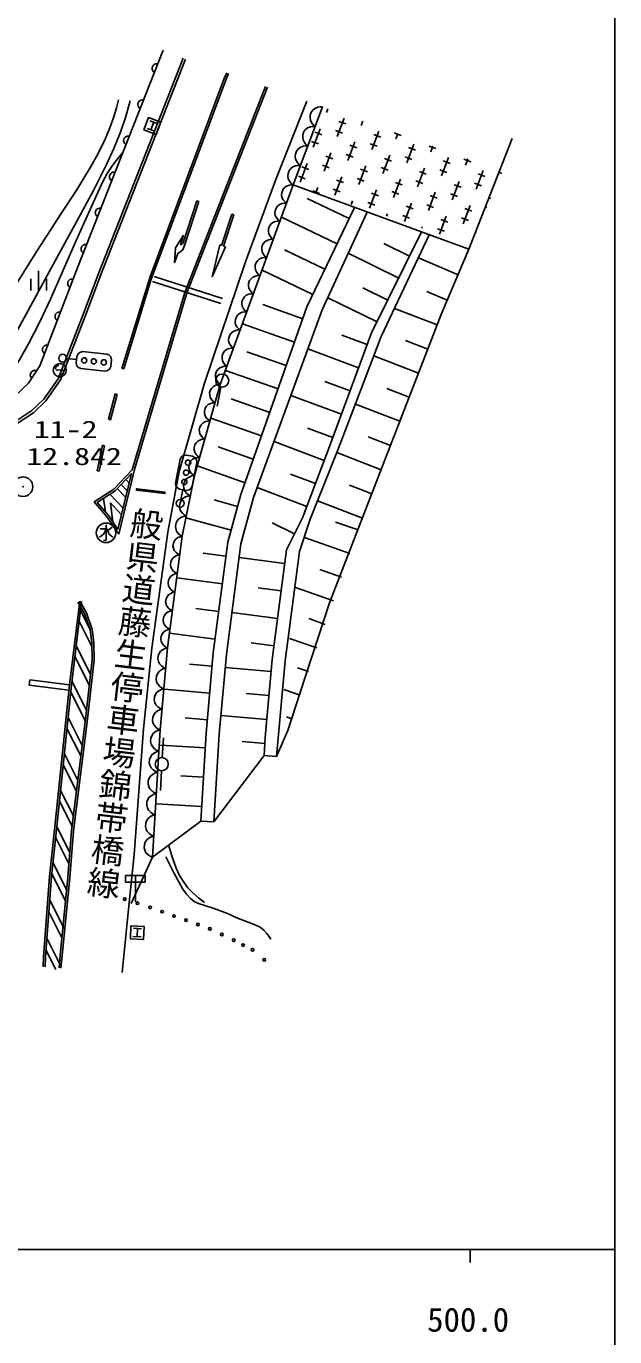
# Model space of a CAD drawing. Units: millimetres, scale not verified. Extents: x 40000 to 680000, y 20000 to 380000.
# Drawn here: x 534220 to 579000, y 198357 to 298115 of the extents above; entities that cross this region are included whole.
import ezdxf
from ezdxf.enums import TextEntityAlignment as Align

# ---------------------------------------------------------------- set-up
doc = ezdxf.new("R2010")
doc.units = ezdxf.units.MM
doc.header["$LTSCALE"] = 1000
doc.layers.add('M-BGD', color=7, linetype='Continuous', lineweight=25)
doc.layers.add('M-TTL-BAND', color=7, linetype='Continuous', lineweight=25)
doc.layers.add('M-BMK-SRVR', color=3, linetype='Continuous')
doc.styles.add('@ＭＳ ゴシック', font='')
doc.styles.add('ＭＳ ゴシック', font='')
doc.styles.get('@ＭＳ ゴシック').set_extended_font_data('@MS Gothic')
doc.styles.get('ＭＳ ゴシック').set_extended_font_data('MS Gothic')

# ---------------------------------------------------------------- blocks, each defined once
blk = doc.blocks.new('BUHIN44')
at = {"color": 7, "linetype": 'Continuous', "lineweight": 25}
blk.add_lwpolyline([(316, 167), (312, 208), (292, 244), (256, 283), (194, 329), (131, 354), (65, 356), (6, 332), (-30, 287), (-51, 255), (-64, 203), (-53, 160), (73, -128), (70, -183), (49, -245), (10, -290), (-33, -318), (-88, -333), (-163, -305), (-256, -237), (-292, -201), (-316, -155), (-326, -101), (-320, -34)], dxfattribs=at)
blk.add_circle((0, 0), 498, dxfattribs=at)
blk = doc.blocks.new('BUHIN55')
at = {"color": 7, "linetype": 'Continuous', "lineweight": 25}
blk.add_lwpolyline([(787, 190), (685, 357), (553, 488), (358, 624), (161, 677), (-38, 691), (-282, 632), (-453, 528), (-603, 392), (-715, 181), (-768, 6), (-787, -190)], dxfattribs=at)
blk = doc.blocks.new('BUHIN56')
at = {"color": 7, "linetype": 'Continuous', "lineweight": 25}
blk.add_lwpolyline([(765, 162), (671, 326), (547, 456), (362, 593), (174, 649), (-18, 668), (-255, 618), (-423, 522), (-572, 395), (-685, 195), (-742, 27), (-765, -162)], dxfattribs=at)
blk = doc.blocks.new('BUHIN57')
at = {"color": 7, "linetype": 'Continuous', "lineweight": 25}
blk.add_lwpolyline([(704, 119), (624, 272), (516, 395), (353, 527), (183, 585), (9, 610), (-209, 573), (-366, 492), (-506, 381), (-617, 203), (-675, 52), (-704, -119)], dxfattribs=at)
blk = doc.blocks.new('BUHIN58')
at = {"color": 7, "linetype": 'Continuous', "lineweight": 25}
blk.add_lwpolyline([(781, 78), (704, 252), (595, 395), (426, 551), (245, 628), (55, 668), (-187, 644), (-364, 567), (-527, 456), (-662, 269), (-736, 108), (-781, -78)], dxfattribs=at)
blk = doc.blocks.new('BUHIN59')
at = {"color": 7, "linetype": 'Continuous', "lineweight": 25}
blk.add_lwpolyline([(721, 15), (664, 179), (574, 318), (431, 474), (270, 557), (100, 608), (-124, 604), (-292, 546), (-449, 456), (-587, 295), (-667, 152), (-721, -15)], dxfattribs=at)
blk = doc.blocks.new('BUHIN60')
at = {"color": 7, "linetype": 'Continuous', "lineweight": 25}
blk.add_lwpolyline([(734, -38), (688, 133), (607, 281), (472, 450), (315, 546), (146, 610), (-82, 622), (-257, 576), (-423, 497), (-574, 343), (-666, 204), (-734, 38)], dxfattribs=at)
blk = doc.blocks.new('BUHIN61')
at = {"color": 7, "linetype": 'Continuous', "lineweight": 25}
blk.add_lwpolyline([(792, -51), (744, 135), (659, 296), (516, 480), (347, 586), (165, 657), (-80, 673), (-270, 625), (-450, 542), (-616, 377), (-717, 229), (-792, 51)], dxfattribs=at)
blk = doc.blocks.new('BUHIN66')
at = {"color": 7, "linetype": 'Continuous', "lineweight": 25}
for p, q in [((-29, 619), (-889, 355)), ((717, 220), (-717, -220)), ((323, -529), (-537, -792))]:
    blk.add_line(p, q, dxfattribs=at)
blk = doc.blocks.new('BUHIN68')
at = {"color": 7, "linetype": 'Continuous', "lineweight": 25}
blk.add_lwpolyline([(-349, 27), (-315, 105), (-268, 170), (-196, 241), (-116, 277), (-32, 296), (76, 287), (157, 257), (230, 209), (292, 127), (329, 55), (349, -27)], dxfattribs=at)
blk = doc.blocks.new('BUHIN69')
at = {"color": 7, "linetype": 'Continuous', "lineweight": 25}
blk.add_lwpolyline([(-349, 24), (-316, 102), (-269, 167), (-198, 240), (-118, 276), (-34, 295), (74, 288), (154, 258), (228, 211), (291, 129), (328, 58), (349, -24)], dxfattribs=at)
blk = doc.blocks.new('BUHIN90')
at = {"color": 7, "linetype": 'Continuous', "lineweight": 25}
blk.add_circle((0, 0), 99.5, dxfattribs=at)
blk = doc.blocks.new('BUHIN91')
at = {"color": 7, "linetype": 'Continuous', "lineweight": 25}
blk.add_circle((0, 0), 99.5, dxfattribs=at)
blk = doc.blocks.new('BUHIN92')
at = {"color": 7, "linetype": 'Continuous', "lineweight": 25}
blk.add_circle((0, 0), 99.5, dxfattribs=at)
blk = doc.blocks.new('BUHIN93')
at = {"color": 7, "linetype": 'Continuous', "lineweight": 25}
blk.add_circle((0, 0), 99.5, dxfattribs=at)
blk = doc.blocks.new('BUHIN98')
at = {"color": 7, "linetype": 'Continuous', "lineweight": 25}
blk.add_circle((0, 0), 498, dxfattribs=at)
blk = doc.blocks.new('BUHIN43')
at = {"color": 7, "linetype": 'Continuous', "lineweight": 25}
for radius in [746, 22.5]:
    blk.add_circle((0, 0), radius, dxfattribs=at)

msp = doc.modelspace()

# ---------------------------------------------------------------- linework, layer by layer
at = {"layer": 'M-BGD'}
for p, q in [((544633, 296299), (538154, 279804)), ((546164, 295685), (539647, 279089)), ((539833, 279017), (546350, 295612)), ((549293, 294145), (549473, 294572)), ((549431, 294087), (549614, 294522)), ((543593, 278901), (549290, 294140)), ((543734, 278849), (549431, 294087)), ((546298, 277858), (552426, 293519)), ((546440, 277809), (552567, 293468)), ((553210, 286458), (555560, 292400)), ((556772, 291968), (554528, 286030)), ((557162, 291829), (557056, 291546)), ((543416, 290333), (544005, 290122)), ((543628, 290921), (544216, 290710)), ((543711, 290227), (543922, 290816)), ((556586, 290304), (556056, 288901)), ((558409, 291127), (557878, 289724)), ((558017, 290874), (558543, 290675)), ((559827, 290878), (559701, 290546)), ((556455, 289151), (555929, 289350)), ((556194, 290051), (556720, 289852)), ((558278, 289974), (557751, 290172)), ((559232, 289304), (558701, 287901)), ((561054, 290127), (560524, 288724)), ((560662, 289874), (561189, 289675)), ((562746, 289796), (562220, 289995)), ((562491, 289927), (562347, 289546)), ((567894, 281139), (571200, 289580)), ((557409, 288481), (556878, 287078)), ((559100, 288151), (558574, 288350)), ((558839, 289051), (559366, 288852)), ((560923, 288974), (560397, 289172)), ((561877, 288304), (561347, 286901)), ((563700, 289127), (563170, 287724)), ((563308, 288874), (563834, 288675)), ((565392, 288797), (564866, 288995)), ((565155, 288977), (564993, 288546)), ((555586, 287658), (555056, 286255)), ((555194, 287405), (555720, 287206)), ((557278, 287328), (556751, 287527)), ((557017, 288228), (557543, 288029)), ((560055, 287481), (559524, 286078)), ((561746, 287151), (561220, 287350)), ((561485, 288051), (562011, 287852)), ((563569, 287974), (563043, 288172)), ((564523, 287304), (563993, 285901)), ((566346, 288127), (565816, 286724)), ((565954, 287874), (566480, 287675)), ((568038, 287797), (567512, 287995)), ((567820, 288026), (567639, 287547)), ((550903, 280182), (553210, 286458)), ((555455, 286505), (554929, 286704)), ((558232, 286658), (557701, 285255)), ((557839, 286405), (558366, 286207)), ((559923, 286328), (559397, 286527)), ((559662, 287228), (560189, 287029)), ((562700, 286481), (562170, 285078)), ((564392, 286151), (563866, 286350)), ((564131, 287051), (564657, 286852)), ((566215, 286974), (565689, 287173)), ((568992, 287127), (568461, 285724)), ((568600, 286874), (569126, 286675)), ((570402, 286903), (570157, 286995)), ((554528, 286030), (548989, 270845)), ((554528, 286030), (567894, 281139)), ((556017, 285582), (556543, 285384)), ((556409, 285835), (556266, 285457)), ((558100, 285505), (557574, 285704)), ((560877, 285658), (560347, 284255)), ((560485, 285405), (561011, 285207)), ((562569, 285328), (562043, 285527)), ((562308, 286228), (562834, 286029)), ((565346, 285481), (564816, 284078)), ((567038, 285151), (566512, 285350)), ((567169, 286304), (566639, 284901)), ((566777, 286051), (567303, 285852)), ((568861, 285974), (568334, 286173)), ((547207, 284814), (546168, 281630)), ((546310, 281583), (547349, 284768)), ((547349, 284768), (547207, 284814)), ((547349, 284768), (547207, 284814)), ((559195, 284322), (555572, 276744)), ((558791, 283477), (555589, 285007)), ((559055, 284835), (558948, 284553)), ((560746, 284505), (560220, 284704)), ((563523, 284658), (562993, 283255)), ((563131, 284405), (563657, 284207)), ((565215, 284328), (564689, 284527)), ((564954, 285228), (565480, 285029)), ((567992, 284481), (567461, 283078)), ((569270, 284307), (569157, 284350)), ((569422, 285051), (569570, 284995)), ((549085, 281428), (549871, 283801)), ((550013, 283754), (549227, 281381)), ((549871, 283801), (550013, 283754)), ((557871, 281553), (553634, 283579)), ((556747, 276531), (560152, 283972)), ((561700, 283835), (561630, 283649)), ((563392, 283505), (562866, 283704)), ((566169, 283658), (565653, 282292)), ((565777, 283405), (566303, 283207)), ((567861, 283328), (567334, 283527)), ((567600, 284228), (568126, 284029)), ((564296, 282455), (560496, 274769)), ((564346, 282835), (564312, 282745)), ((566038, 282505), (565512, 282704)), ((568423, 282405), (568439, 282399)), ((545569, 281246), (546196, 282199)), ((546196, 282199), (545963, 281486)), ((546310, 281583), (546171, 281155)), ((548370, 279031), (548942, 281475)), ((549370, 281334), (548370, 279031)), ((548942, 281475), (549085, 281428)), ((549227, 281381), (549370, 281334)), ((561236, 274503), (564885, 282240)), ((563383, 280610), (561438, 281571)), ((545513, 280107), (545569, 281246)), ((545513, 280107), (545746, 280820)), ((556951, 279630), (553878, 281099)), ((562559, 278941), (558718, 280839)), ((567073, 279200), (564054, 280479)), ((567894, 281139), (565842, 276293)), ((538154, 279804), (535268, 272260)), ((547780, 270952), (550903, 280182)), ((556031, 277706), (552166, 279555)), ((539647, 279089), (538621, 276379)), ((538808, 276307), (539833, 279017)), ((543590, 278893), (541505, 272073)), ((541648, 272029), (543734, 278849)), ((543832, 278680), (549030, 277007)), ((543954, 279061), (549153, 277388)), ((542290, 264345), (546298, 277858)), ((542456, 264378), (546440, 277809)), ((560909, 275603), (557168, 277452)), ((561734, 277272), (559839, 278209)), ((566253, 277262), (564704, 277918)), ((536654, 271281), (538621, 276379)), ((555572, 276744), (550556, 262477)), ((551514, 262238), (556747, 276531)), ((555258, 275853), (552217, 276922)), ((565488, 275377), (562241, 276635)), ((536832, 271186), (538808, 276307)), ((554631, 274069), (550672, 275461)), ((565842, 276293), (563004, 268965)), ((560496, 274769), (557220, 265929)), ((557900, 265789), (561236, 274503)), ((560169, 273885), (558236, 274601)), ((554004, 272286), (551005, 273340)), ((559513, 272117), (555654, 273547)), ((564778, 273545), (563089, 274199)), ((537291, 272813), (538037, 272737)), ((549287, 271619), (549753, 273044)), ((564069, 271713), (560671, 273029)), ((535268, 272260), (534403, 270938)), ((541505, 272073), (541648, 272029)), ((553377, 270503), (549377, 271909)), ((534403, 270938), (533356, 269948)), ((535566, 269724), (536654, 271281)), ((535718, 269593), (536832, 271186)), ((545859, 264232), (547780, 270952)), ((548989, 270845), (547013, 263906)), ((549033, 270653), (548736, 269183)), ((558858, 270349), (556932, 271063)), ((563359, 269881), (561664, 270538)), ((534624, 268835), (535566, 269724)), ((534762, 268689), (535718, 269593)), ((540987, 270122), (540487, 268198)), ((540632, 268160), (541132, 270085)), ((541132, 270085), (540987, 270122)), ((552751, 268719), (549824, 269748)), ((558203, 268581), (554358, 270006)), ((562648, 268044), (559264, 269353)), ((533279, 267940), (534651, 268856)), ((533390, 267774), (534762, 268689)), ((563004, 268965), (557295, 254217)), ((540487, 268198), (540632, 268160)), ((552124, 266936), (548262, 268293)), ((557548, 266813), (555629, 267524)), ((556889, 265056), (553075, 266501)), ((561934, 266200), (560246, 266853)), ((540022, 266214), (539628, 264279)), ((539775, 264249), (540169, 266184)), ((540169, 266184), (540022, 266214)), ((551497, 265153), (548812, 266096)), ((557220, 265929), (555237, 260694)), ((555825, 260587), (557900, 265789)), ((561220, 264356), (557849, 265661)), ((541270, 259442), (542456, 264378)), ((550870, 263369), (547225, 264650)), ((539628, 264279), (539775, 264249)), ((542290, 264345), (540886, 262872)), ((542226, 264060), (540983, 262756)), ((541203, 259806), (542226, 264060)), ((541797, 263610), (542060, 263370)), ((544997, 259592), (545859, 264232)), ((547013, 263906), (546087, 259289)), ((556229, 263311), (554331, 264030)), ((540886, 262872), (539387, 261901)), ((540983, 262756), (539612, 261868)), ((540583, 262497), (541595, 261434)), ((541788, 262239), (541134, 262915)), ((541445, 263241), (541913, 262758)), ((545991, 262090), (546134, 262827)), ((549557, 258835), (550556, 262477)), ((555568, 261566), (551791, 262996)), ((560506, 262513), (558812, 263169)), ((539387, 261901), (540377, 260747)), ((539612, 261868), (540496, 260839)), ((540256, 261119), (540089, 262177)), ((540817, 260370), (540624, 261824)), ((540624, 261824), (541474, 260932)), ((550307, 261567), (548523, 262056)), ((551514, 262238), (550549, 258705)), ((559793, 260669), (556384, 261989)), ((540377, 260747), (541270, 259442)), ((540496, 260839), (541203, 259806)), ((549807, 259745), (546368, 260689)), ((554019, 258251), (555237, 260694)), ((555825, 260587), (555011, 258121)), ((559478, 259771), (557752, 260377)), ((540751, 259981), (540410, 259699)), ((543785, 250785), (544997, 259592)), ((554628, 259472), (552925, 260321)), ((546087, 259289), (544975, 250795)), ((548455, 250412), (549557, 258835)), ((550549, 258705), (549449, 250303)), ((558848, 257975), (555390, 259188)), ((549419, 257782), (547684, 258009)), ((553883, 257210), (550412, 257664)), ((552929, 249921), (554019, 258251)), ((555011, 258121), (553923, 249811)), ((558218, 256179), (556569, 256758)), ((549144, 255676), (545673, 256131)), ((557588, 254383), (554699, 255397)), ((553610, 255127), (551875, 255354)), ((538289, 254354), (537510, 247979)), ((538438, 254336), (537660, 247963)), ((538159, 254279), (538663, 253405)), ((538289, 254354), (538800, 253467)), ((538352, 253633), (539073, 252200)), ((538663, 253405), (539079, 252157)), ((538800, 253467), (539225, 252192)), ((548868, 253571), (547133, 253798)), ((553338, 253044), (549867, 253499)), ((557295, 254217), (555059, 247403)), ((539221, 250904), (538254, 252827)), ((556958, 252587), (555718, 253022)), ((539079, 252157), (539218, 251191)), ((539225, 252192), (539368, 251202)), ((548593, 251465), (545122, 251919)), ((556328, 250791), (554255, 251518)), ((538024, 250947), (539108, 248791)), ((539218, 251191), (539230, 249886)), ((539368, 251202), (539381, 249878)), ((543154, 244642), (543785, 250785)), ((544975, 250795), (544420, 244560)), ((547910, 244299), (548455, 250412)), ((553065, 250962), (551330, 251189)), ((537926, 250141), (539017, 247972)), ((539230, 249886), (538727, 245381)), ((539381, 249878), (538876, 245364)), ((548364, 249394), (546631, 249548)), ((549449, 250303), (548908, 244225)), ((552398, 243964), (552929, 249921)), ((553923, 249811), (553274, 242522)), ((552853, 249006), (549360, 249299)), ((555698, 248995), (554866, 249287)), ((534493, 248365), (534442, 247968)), ((537460, 247583), (534442, 247968)), ((537510, 247979), (534493, 248365)), ((537510, 247979), (536382, 236954)), ((537660, 247963), (536531, 236938)), ((537606, 247438), (538711, 245240)), ((538803, 246060), (537696, 248261)), ((548183, 247356), (544751, 247662)), ((555068, 247199), (553812, 247640)), ((555059, 247403), (554123, 244505)), ((552699, 247178), (550948, 247325)), ((538477, 243370), (537407, 245496)), ((548001, 245318), (546303, 245469)), ((552546, 245350), (549034, 245644)), ((554438, 245403), (554014, 245552)), ((537322, 244664), (538377, 242567)), ((538727, 245381), (537670, 236893)), ((538876, 245364), (537819, 236874)), ((542434, 235068), (543154, 244642)), ((544420, 244560), (543833, 234856)), ((554123, 244505), (553274, 242522)), ((544567, 242443), (544676, 243939)), ((547506, 237602), (547910, 244299)), ((548908, 244225), (548504, 237542)), ((552393, 243522), (550638, 243669)), ((552316, 242608), (552398, 243964)), ((538143, 240694), (537123, 242722)), ((547843, 243183), (544445, 243388)), ((552316, 242608), (548504, 237542)), ((552316, 242608), (553274, 242522)), ((537038, 241890), (538043, 239891)), ((544507, 241445), (544438, 239946)), ((547708, 240951), (545996, 241054)), ((537810, 238018), (536839, 239948)), ((536754, 239116), (537710, 237216)), ((547573, 238718), (544125, 238927)), ((547506, 237602), (543833, 234856)), ((547506, 237602), (548504, 237542)), ((536382, 236954), (535999, 233405)), ((536531, 236938), (536149, 233392)), ((537541, 235215), (536556, 237174)), ((537395, 233310), (537669, 236886)), ((537544, 233299), (537819, 236874)), ((536468, 236348), (537474, 234347)), ((541927, 230158), (542434, 235068)), ((542199, 231329), (543833, 234856)), ((536171, 233599), (537252, 231451)), ((537318, 232319), (536260, 234424)), ((542527, 233466), (542527, 231471)), ((535999, 233405), (535527, 227287)), ((536149, 233392), (535676, 227278)), ((536804, 227394), (537395, 233310)), ((536953, 227379), (537544, 233299)), ((537096, 229424), (536009, 231584)), ((535942, 230716), (536938, 228736)), ((541530, 226078), (541927, 230158)), ((542994, 229421), (542370, 229450)), ((536747, 226778), (535785, 228691)), ((542965, 228797), (542341, 228826)), ((542682, 229436), (542653, 228811)), ((535718, 227822), (536477, 226314)), ((535527, 227287), (535501, 226523)), ((535676, 227278), (535651, 226512)), ((536715, 226434), (536804, 227394)), ((536865, 226423), (536953, 227379))]:
    msp.add_line(p, q, dxfattribs=at)
for points in [[(523857, 268615), (524297, 269522), (524789, 270399), (525143, 270910), (525550, 271392), (526088, 271919), (526673, 272407), (528808, 273898), (530874, 275415), (531487, 275971), (532065, 276577), (532665, 277314), (533223, 278093), (535027, 280996), (536872, 283850), (538013, 285592), (539111, 287381), (539691, 288426), (540222, 289506), (540591, 290382), (540906, 291287), (541083, 291897), (541249, 292522)], [(542139, 292435), (541795, 291242), (541392, 290063), (540886, 288813), (540321, 287577), (539358, 285668), (538342, 283787), (535954, 279409), (533573, 275019), (532392, 273059), (531159, 271130), (530318, 269843), (529475, 268561)], [(531103, 269004), (532091, 270302), (533028, 271633), (533741, 272776), (534403, 273951), (535258, 275626), (536064, 277337), (538011, 281803), (540014, 286247), (540369, 286893), (540775, 287505), (541163, 288011), (541576, 288512)], [(534644, 271306), (534592, 271373), (534558, 271446), (534530, 271544), (534537, 271631), (534561, 271713), (534621, 271804), (534686, 271860), (534764, 271901), (534865, 271916), (534945, 271914), (535027, 271892)], [(539836, 259846), (540294, 259846), (540234, 259692), (540174, 259572), (540088, 259456), (539968, 259347), (539806, 259231)], [(540294, 260157), (540294, 259036), (540268, 259002), (540234, 258979), (540088, 259006)], [(540294, 259951), (540474, 259564), (540541, 259463), (540684, 259324), (540808, 259231)], [(545055, 235802), (545315, 234901), (545632, 234021), (545890, 233479), (546207, 232958), (546528, 232540), (546901, 232154), (547331, 231782), (547780, 231427)], [(544832, 234886), (545443, 233667), (546135, 232428), (546406, 232047), (546716, 231715), (547001, 231500), (547327, 231330), (548443, 230984), (549535, 230581), (550299, 230223), (551106, 229913), (551575, 229752), (552015, 229536), (552287, 229319), (552523, 229052), (552674, 228849), (552826, 228630)]]:
    msp.add_lwpolyline(points, dxfattribs=at)
for points in [[(544118, 289882), (543177, 290220), (543514, 291161), (544456, 290823)], [(538062, 272986), (538163, 273187), (538293, 273285), (538500, 273344), (540341, 273159), (540505, 273092), (540651, 272947), (540699, 272721), (540649, 272223), (540557, 272012), (540396, 271907), (540211, 271865), (538370, 272051), (538187, 272129), (538079, 272251), (538012, 272489)], [(545888, 262874), (545697, 262993), (545612, 263131), (545572, 263343), (545924, 265159), (546005, 265316), (546163, 265449), (546393, 265476), (546884, 265380), (547086, 265270), (547175, 265100), (547200, 264912), (546848, 263095), (546753, 262920), (546622, 262824), (546379, 262779)], [(541777, 233466), (543277, 233466), (543277, 232966), (541777, 232966)], [(542191, 229646), (543190, 229600), (543144, 228601), (542145, 228647)]]:
    msp.add_lwpolyline(points, close=True, dxfattribs=at)
for centre, radius in [((536992, 272843), 300), ((538634, 272677), 200), ((539360, 272604), 200), ((540127, 272527), 200), ((546533, 264888), 200), ((546248, 263416), 200), ((546387, 264132), 200), ((545934, 261796), 300), ((540294, 259553), 746), ((552331, 227049), 99.5)]:
    msp.add_circle(centre, radius, dxfattribs=at)
for centre, radius, start, end in [((545787, 281954), 500, 290.58435, 319.53937), ((545363, 281744), 1000, 292.55261, 323.93073)]:
    msp.add_arc(centre, radius, start, end, dxfattribs=at)
at = {"layer": 'M-TTL-BAND'}
for p, q in [((579000, 20000), (579000, 370000)), ((40000, 205000), (579000, 205000)), ((568000, 205000), (568000, 204000))]:
    msp.add_line(p, q, dxfattribs=at)

# ---------------------------------------------------------------- block references
at = {"layer": 'M-BGD', "rotation": 72.9463}
for name, p in [('BUHIN68', (544093, 294925)), ('BUHIN68', (543013, 292175)), ('BUHIN61', (556491, 291226)), ('BUHIN61', (555930, 289741)), ('BUHIN68', (541933, 289426)), ('BUHIN61', (555369, 288257)), ('BUHIN61', (554808, 286772)), ('BUHIN68', (540853, 286677)), ('BUHIN60', (554276, 285340)), ('BUHIN68', (539773, 283928)), ('BUHIN60', (553772, 283959)), ('BUHIN60', (553269, 282579)), ('BUHIN68', (538693, 281179)), ('BUHIN60', (552765, 281198)), ('BUHIN60', (552262, 279818)), ('BUHIN66', (535159, 278734)), ('BUHIN69', (537673, 278547)), ('BUHIN60', (551758, 278437)), ('BUHIN60', (551255, 277057)), ('BUHIN69', (536711, 276032)), ('BUHIN60', (550751, 275676)), ('BUHIN60', (550247, 274296)), ('BUHIN69', (535749, 273517)), ('BUHIN60', (549744, 272915)), ('BUHIN44', (536771, 271932)), ('BUHIN60', (549240, 271535)), ('BUHIN98', (549132, 271143)), ('BUHIN59', (548791, 270151)), ('BUHIN59', (548396, 268763)), ('BUHIN59', (548001, 267375)), ('BUHIN59', (547606, 265988)), ('BUHIN59', (547210, 264600)), ('BUHIN43', (533979, 263063)), ('BUHIN58', (546859, 263137)), ('BUHIN58', (546550, 261598)), ('BUHIN58', (546241, 260058)), ('BUHIN57', (545994, 258581)), ('BUHIN57', (545809, 257165)), ('BUHIN57', (545624, 255750)), ('BUHIN57', (545438, 254334)), ('BUHIN57', (545253, 252918)), ('BUHIN57', (545068, 251503)), ('BUHIN56', (544906, 250016)), ('BUHIN56', (544767, 248457)), ('BUHIN56', (544628, 246898)), ('BUHIN56', (544489, 245339)), ('BUHIN55', (544371, 243751)), ('BUHIN55', (544273, 242134)), ('BUHIN98', (544531, 241944)), ('BUHIN55', (544175, 240517)), ('BUHIN55', (544078, 238899)), ('BUHIN55', (543980, 237282)), ('BUHIN55', (543882, 235664)), ('BUHIN90', (541715, 231666)), ('BUHIN90', (542682, 231355)), ('BUHIN90', (543649, 231043)), ('BUHIN91', (544559, 230717)), ('BUHIN91', (545468, 230391)), ('BUHIN91', (546377, 230065)), ('BUHIN91', (547286, 229739)), ('BUHIN91', (548195, 229412)), ('BUHIN92', (549102, 228977)), ('BUHIN92', (550008, 228542)), ('BUHIN93', (550720, 228176)), ('BUHIN93', (551432, 227811))]:
    msp.add_blockref(name, p, dxfattribs=at)

# ---------------------------------------------------------------- texts
at = {"layer": 'M-BGD', "style": '@ＭＳ ゴシック'}
msp.add_text('一般県道藤生停車場錦帯橋線', height=1833, rotation=263.2, dxfattribs=at).set_placement((542341, 264121), align=Align.BOTTOM_LEFT)
at = {"layer": 'M-BMK-SRVR', "style": 'ＭＳ ゴシック', "width": 1.35}
for s, p in [('11-2', (534798, 266374)), ('12.842', (534227, 264318))]:
    msp.add_text(s, height=1320, dxfattribs=at).set_placement(p, align=Align.BOTTOM_LEFT)
at = {"layer": 'M-TTL-BAND', "style": 'ＭＳ ゴシック'}
msp.add_text('500.0', height=1833, dxfattribs=at).set_placement((567844, 198195), align=Align.BOTTOM_CENTER)

doc.saveas('drawing.dxf')
